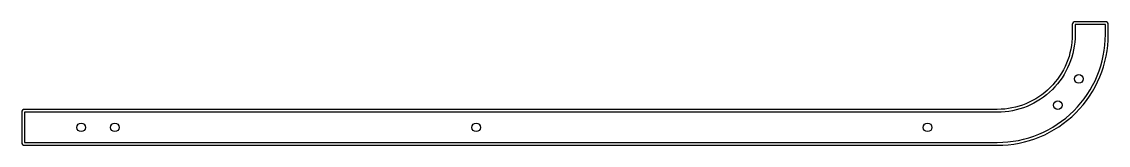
# Model space of a CAD drawing. Header units: millimetres. Extents: x -2 to 752, y -2 to 84.
import ezdxf

# ---------------------------------------------------------------- set-up
doc = ezdxf.new("R2010")
doc.units = ezdxf.units.MM
for name, color, linetype in [('A_SIDE_GROOVE_5_THICKNESS_REDUCTION', 7, 'Continuous'), ('INSIDE_THROUGH', 7, 'Continuous'), ('OUTSIDE_THROUGH', 7, 'Continuous')]:
    doc.layers.add(name, color=color, linetype=linetype)

msp = doc.modelspace()

# ---------------------------------------------------------------- linework, layer by layer
at = {"layer": 'A_SIDE_GROOVE_5_THICKNESS_REDUCTION'}
msp.add_lwpolyline([(0, -2), (675, -2, 0.414214), (752, 75), (752, 82, 0.414214), (750, 84), (729, 84, 0.414214), (727, 82), (727, 75, -0.414214), (675, 23), (0, 23, 0.414214), (-2, 21), (-2, 0, 0.414214)], format="xyb", close=True, dxfattribs=at)
at = {"layer": 'INSIDE_THROUGH'}
for centre in [(731.64, 44.15), (716.93, 25.99), (39.17, 10.5), (62.67, 10.5), (313.33, 10.5), (626.65, 10.5)]:
    msp.add_circle(centre, 3, dxfattribs=at)
at = {"layer": 'OUTSIDE_THROUGH'}
msp.add_lwpolyline([(0, 0), (675, 0, 0.414214), (750, 75), (750, 82), (729, 82), (729, 75, -0.414214), (675, 21), (0, 21)], format="xyb", close=True, dxfattribs=at)

doc.saveas('drawing.dxf')
